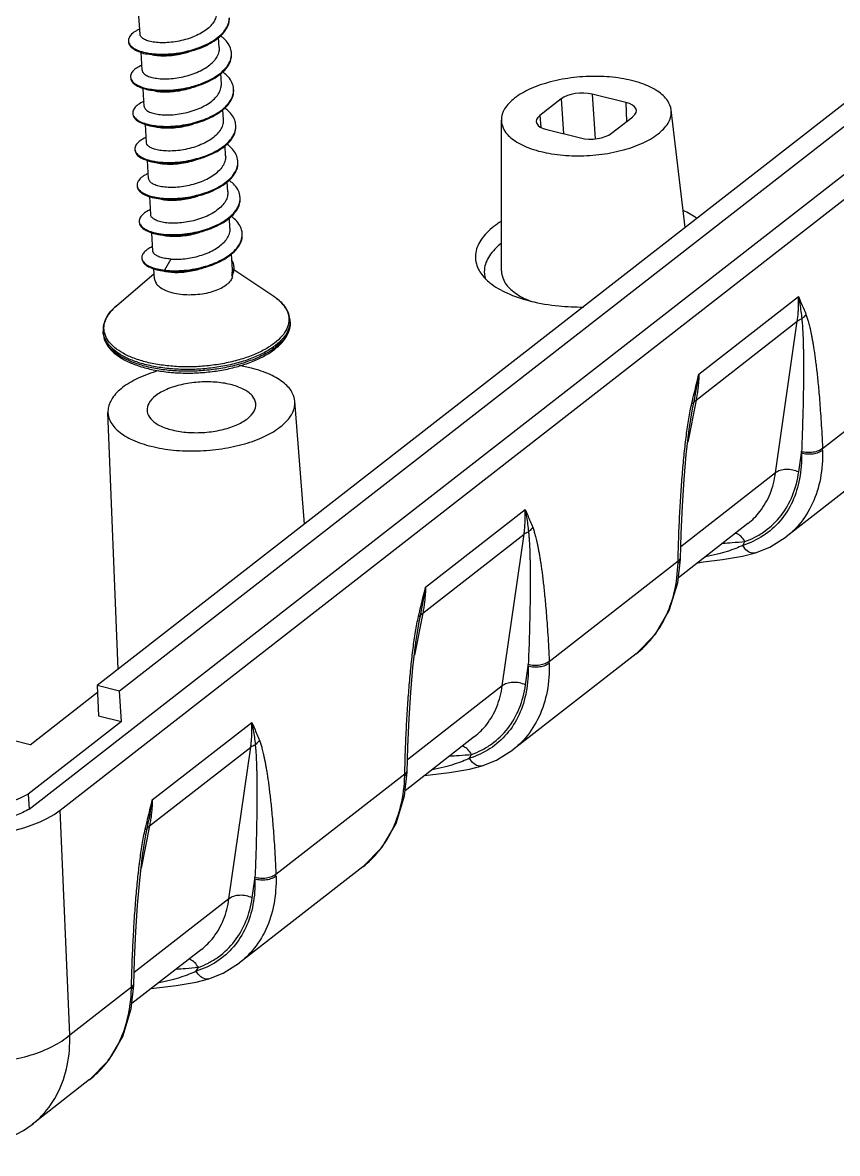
# Model space of a CAD drawing. Header units: millimetres. Extents: x 3537 to 3861, y 1181 to 1410.
# Drawn here: x 3708.49 to 3722.85, y 1181.22 to 1201.17 of the extents above; entities that cross this region are included whole.
import ezdxf

# ---------------------------------------------------------------- set-up
doc = ezdxf.new("R2010")
doc.units = ezdxf.units.MM
for name, color, linetype in [('02___PRT_ALL_AXES', 7, 'Continuous'), ('06___PRT_ALL_SURFS', 7, 'Continuous'), ('3_ALL_AXES', 7, 'Continuous')]:
    doc.layers.add(name, color=color, linetype=linetype)

# ---------------------------------------------------------------- blocks, each defined once
blk = doc.blocks.new('A$C490E14D8')
at = {"color": 7, "linetype": 'Continuous'}
for p, q in [((66.079, 10.119), (122.933, 54.447)), ((119.445, 53.802), (68.075, 13.749)), ((120.101, 53.638), (68.731, 13.586)), ((81.703, 30.999), (81.077, 30.51)), ((81.703, 30.999), (81.77, 29.972)), ((82.619, 31.137), (82.704, 29.827)), ((83.606, 30.891), (82.619, 31.137)), ((83.606, 30.891), (83.625, 30.329)), ((85.348, 27.217), (84.937, 30.672)), ((79.949, 25.942), (79.947, 30.376)), ((81.077, 30.51), (81.107, 30.163)), ((83.184, 29.986), (83.811, 30.474)), ((81.281, 30.093), (82.268, 29.848)), ((70.233, 26.287), (70.056, 25.962)), ((69.933, 25.954), (70.058, 25.935)), ((70.044, 25.933), (70.085, 25.925)), ((70.056, 25.962), (70.058, 25.935)), ((70.085, 25.931), (70.256, 25.903)), ((70.085, 25.925), (70.256, 25.903)), ((72.032, 25.813), (72.034, 25.787)), ((85.75, 22.907), (88.673, 25.187)), ((89.381, 20.721), (93.166, 23.673)), ((74.166, 18.499), (73.88, 22.107)), ((85.562, 21.883), (85.598, 22.059)), ((68.69, 14.229), (68.39, 21.781)), ((91.936, 20.945), (88.314, 18.121)), ((88.684, 20.03), (88.763, 20.581)), ((77.722, 16.648), (80.645, 18.927)), ((87.039, 17.873), (87.102, 17.987)), ((87.414, 17.652), (87.414, 17.652)), ((81.353, 14.462), (85.138, 17.414)), ((85.13, 16.769), (85.207, 17.463)), ((85.138, 17.414), (85.14, 17.465)), ((85.14, 17.465), (85.141, 17.521)), ((77.534, 15.624), (77.57, 15.8)), ((83.908, 14.685), (80.286, 11.861)), ((80.656, 13.77), (80.735, 14.321)), ((68.075, 13.749), (68.115, 12.863)), ((68.731, 13.586), (68.075, 13.749)), ((66.107, 12.014), (68.084, 13.556)), ((68.786, 12.696), (68.731, 13.586)), ((68.786, 12.696), (66.049, 10.562)), ((68.115, 12.863), (68.786, 12.696)), ((69.694, 10.389), (72.617, 12.668)), ((66.107, 12.014), (64.84, 12.329)), ((79.011, 11.614), (79.074, 11.728)), ((79.386, 11.392), (79.386, 11.392)), ((73.325, 8.203), (77.11, 11.154)), ((77.102, 10.51), (77.179, 11.204)), ((77.11, 11.154), (77.112, 11.206)), ((77.112, 11.206), (77.113, 11.262)), ((66.049, 10.562), (66.079, 10.119)), ((69.506, 9.364), (69.542, 9.54)), ((75.88, 8.426), (72.258, 5.602)), ((72.628, 7.511), (72.707, 8.062)), ((70.983, 5.355), (71.046, 5.469)), ((69.084, 4.947), (69.085, 5.002)), ((71.358, 5.133), (71.358, 5.133)), ((67.271, 3.483), (69.082, 4.895)), ((69.074, 4.25), (69.151, 4.945)), ((69.082, 4.895), (69.084, 4.947)), ((67.852, 2.167), (66.16, 0.848))]:
    blk.add_line(p, q, dxfattribs=at)
for points in [[(85.207, 17.463), (85.228, 18.214), (85.266, 19.039), (85.316, 19.811), (85.379, 20.545), (85.464, 21.278), (85.562, 21.883)], [(87.414, 17.652), (87.83, 17.818), (88.313, 18.121)], [(85.715, 17.362), (85.882, 17.386), (86.447, 17.454), (87.035, 17.553), (87.414, 17.652)], [(83.907, 14.685), (84.472, 15.258), (84.881, 15.959), (85.13, 16.769)], [(77.179, 11.203), (77.2, 11.955), (77.238, 12.779), (77.288, 13.551), (77.351, 14.286), (77.436, 15.019), (77.534, 15.624)], [(79.386, 11.392), (79.802, 11.559), (80.285, 11.861)], [(77.687, 11.103), (77.854, 11.127), (78.419, 11.195), (79.007, 11.293), (79.386, 11.392)], [(75.879, 8.425), (76.444, 8.999), (76.853, 9.699), (77.102, 10.51)], [(69.151, 4.944), (69.172, 5.695), (69.21, 6.52), (69.26, 7.292), (69.323, 8.027), (69.408, 8.759), (69.506, 9.365)], [(71.358, 5.133), (71.774, 5.299), (72.257, 5.602)], [(69.659, 4.844), (69.826, 4.867), (70.391, 4.936), (70.979, 5.034), (71.358, 5.133)], [(67.851, 2.166), (68.416, 2.739), (68.825, 3.44), (69.074, 4.25)], [(62.483, 0.123), (63.224, 0), (64.189, 0.024), (65.097, 0.253), (65.914, 0.67), (66.162, 0.849)]]:
    blk.add_lwpolyline(points, dxfattribs=at)
for centre, radius, start, end in [((69.892, 34.246), 1.929, 259.6677, 259.9143), ((69.919, 34.41), 2.096, 259.9706, 264.1083), ((70.008, 35.373), 3.055, 284.4333, 286.9288), ((71.51, 32.318), 0.51, 0.3541, 3.3129), ((69.984, 33.362), 2.108, 260.0667, 264.0798), ((70.046, 34.406), 3.153, 284.4918, 284.7022), ((70.07, 34.317), 3.06, 284.6917, 286.9084), ((71.573, 31.256), 0.51, 0.4623, 3.4408), ((70.124, 33.291), 3.097, 284.4787, 286.1706), ((70.143, 33.224), 3.028, 286.1725, 286.9014), ((70.038, 32.242), 2.049, 260.0055, 263.3286), ((70.068, 32.487), 2.296, 263.2758, 263.9962), ((70.913, 30.627), 0.957, 313.2844, 316.9417), ((71.656, 30.195), 0.49, 359.6875, 3.5112), ((70.996, 30.652), 1.31, 310.7523, 311.3817), ((71.019, 30.601), 1.278, 311.3802, 312.202), ((69.364, 29.529), 0.182, 183.7533, 191.7659), ((70.197, 32.193), 3.058, 284.453, 286.9435), ((70.221, 32.113), 2.975, 286.9517, 287.683), ((70.106, 31.212), 2.081, 259.9793, 264.1555), ((71.715, 29.136), 0.494, 0.3178, 3.3413), ((70.146, 30.009), 1.937, 259.7878, 259.9162), ((70.172, 30.168), 2.098, 259.9719, 264.1049), ((70.261, 31.129), 3.056, 284.4322, 286.9275), ((71.762, 28.074), 0.51, 0.3612, 3.3181), ((70.236, 29.121), 2.112, 260.069, 264.0757), ((70.3, 30.159), 3.15, 284.4916, 284.7939), ((70.323, 30.07), 3.058, 284.7842, 286.9079), ((71.831, 27.012), 0.504, 354.8679, 3.4681), ((70.287, 27.967), 2.018, 260.0253, 263.4289), ((70.321, 28.245), 2.299, 263.3764, 264.1345), ((70.377, 29.043), 3.093, 284.4772, 286.2642), ((70.396, 28.978), 3.026, 286.2668, 286.9012), ((71.493, 25.948), 0.555, 356.5226, 3.3599), ((71.683, 26.04), 0.412, 359.6745, 3.3265), ((71.557, 26.081), 0.546, 330.6451, 334.7922), ((71.444, 25.953), 0.604, 346.6887, 350.0365), ((71.552, 26.058), 0.553, 330.6592, 333.1506), ((71.461, 25.95), 0.587, 350.017, 356.5316), ((71.578, 26.045), 0.523, 333.1331, 337.4923), ((71.582, 26.069), 0.518, 334.8088, 337.0414), ((71.609, 26.058), 0.488, 337.0163, 341.8548), ((71.623, 26.026), 0.475, 337.4454, 344.8495), ((80.747, 26.998), 1.808, 229.9097, 231.1455), ((73.149, 24.454), 0.591, 354.9269, 358.5467), ((73.137, 24.454), 0.602, 358.5493, 3.4768), ((68.858, 24.201), 0.611, 183.4735, 188.3139), ((68.862, 24.149), 0.612, 183.4776, 199.0173), ((72.128, 25.222), 1.932, 306.432, 307.937), ((72.164, 25.089), 1.836, 307.9316, 309.6787), ((72.234, 25.003), 1.725, 309.6862, 310.7808), ((74.673, 24.451), 11.184, 347.6505, 352.0676), ((82.591, 20.885), 6.18, 357.1783, 357.6103), ((85.571, 20.571), 3.813, 1.4663, 2.267), ((79.58, 17.52), 5.559, 358.3283, 358.902), ((66.645, 18.192), 11.184, 347.6505, 352.0676), ((81.8, 17.196), 3.295, 332.2972, 333.6081), ((82.112, 16.982), 2.915, 308.0091, 320.7802), ((74.563, 14.626), 6.18, 357.1783, 357.6103), ((77.543, 14.311), 3.813, 1.4663, 2.267), ((71.552, 11.261), 5.559, 358.3283, 358.902), ((58.617, 11.932), 11.184, 347.6505, 352.0676), ((73.772, 10.937), 3.295, 332.2972, 333.6081), ((74.084, 10.722), 2.915, 308.0091, 320.7802), ((66.535, 8.366), 6.18, 357.1783, 357.6103), ((69.515, 8.052), 3.813, 1.4663, 2.267), ((63.524, 5.001), 5.559, 358.3283, 358.902), ((65.744, 4.677), 3.295, 332.2972, 333.6081), ((66.056, 4.463), 2.915, 308.0091, 320.7802)]:
    blk.add_arc(centre, radius, start, end, dxfattribs=at)
for centre, major_axis, ratio, start_param, end_param in [((82.264, 30.859), (0.663, 0.039), 0.46419, 0.977817, 2.548308), ((83.251, 30.614), (0.664, 0.04), 0.463928, 5.690029, 7.26052), ((81.637, 30.371), (0.664, 0.04), 0.463928, 2.548436, 4.118928), ((82.624, 30.125), (0.663, 0.039), 0.46419, -2.163776, -0.593284)]:
    blk.add_ellipse(centre, major_axis=major_axis, ratio=ratio, start_param=start_param, end_param=end_param, dxfattribs=at)
for points, start_tangent, end_tangent in [([(70.898, 32.45), (71.004, 32.485), (71.279, 32.598), (71.52, 32.735), (71.715, 32.891), (71.856, 33.06), (71.937, 33.239), (71.957, 33.383)], (0.956611, 0.291368), (-0.005735, 0.999984)), ([(70.905, 32.425), (71.006, 32.458), (71.281, 32.571), (71.521, 32.708), (71.716, 32.864), (71.857, 33.034), (71.939, 33.212), (71.958, 33.382)], (0.95604, 0.293236), (-0.058581, 0.998283)), ([(71.423, 33.157), (71.526, 33.294), (71.584, 33.437), (71.596, 33.567)], (0.682272, 0.731099), (-0.058467, 0.998289)), ([(69.321, 33.049), (69.225, 33), (69.087, 32.899), (69.009, 32.79), (68.993, 32.7)], (-0.91204, -0.410101), (0.048456, -0.998825)), ([(71.423, 33.157), (71.278, 33.028), (71.096, 32.913), (70.889, 32.817), (70.663, 32.741), (70.426, 32.687), (70.188, 32.656), (69.966, 32.648), (69.767, 32.662), (69.594, 32.696), (69.46, 32.748), (69.372, 32.813), (69.333, 32.885), (69.332, 32.899)], (-0.682272, -0.731099), (-0.043492, 0.999054)), ([(68.993, 32.7), (68.995, 32.68), (68.996, 32.675)], (0.048456, -0.998825), (0.192293, -0.981337)), ([(68.995, 32.674), (68.997, 32.654), (69.047, 32.549), (69.159, 32.455), (69.329, 32.377), (69.548, 32.321), (69.551, 32.321)], (0.048456, -0.998825), (0.98412, -0.177506)), ([(68.996, 32.675), (69.045, 32.575), (69.158, 32.481), (69.327, 32.404), (69.546, 32.348)], (0.192293, -0.981337), (0.983784, -0.179359)), ([(72.019, 32.348), (72.013, 32.403), (71.95, 32.577), (71.826, 32.739), (71.696, 32.85)], (-0.057845, 0.998326), (-0.809762, 0.586758)), ([(69.551, 32.321), (69.807, 32.29), (70.095, 32.288), (70.4, 32.315), (70.708, 32.372), (70.905, 32.425)], (0.98412, -0.177506), (0.95604, 0.293236)), ([(69.7, 32.293), (69.79, 32.278), (69.989, 32.264), (70.211, 32.272), (70.449, 32.303), (70.686, 32.358), (70.778, 32.385)], (0.980971, -0.194152), (0.951052, 0.309032)), ([(69.704, 32.325), (69.805, 32.317), (70.093, 32.314), (70.398, 32.341), (70.706, 32.398), (70.77, 32.414)], (0.994616, -0.103629), (0.968391, 0.249437)), ([(70.96, 31.389), (71.14, 31.45), (71.407, 31.569), (71.637, 31.711), (71.819, 31.871), (71.946, 32.044), (72.011, 32.223), (72.02, 32.321)], (0.956717, 0.29102), (-0.006232, 0.999981)), ([(70.968, 31.364), (71.141, 31.423), (71.409, 31.543), (71.638, 31.685), (71.821, 31.845), (71.947, 32.018), (72.013, 32.197), (72.021, 32.321)], (0.956069, 0.293142), (-0.057845, 0.998326)), ([(71.659, 32.506), (71.65, 32.387), (71.592, 32.237), (71.487, 32.096)], (0.058305, -0.998299), (-0.682272, -0.731099)), ([(69.385, 31.988), (69.247, 31.914), (69.124, 31.81), (69.062, 31.701), (69.056, 31.639)], (-0.91243, -0.409233), (0.055406, -0.998464)), ([(69.395, 31.838), (69.396, 31.826), (69.434, 31.753), (69.52, 31.688), (69.651, 31.637), (69.82, 31.602), (70.021, 31.587), (70.244, 31.594), (70.479, 31.624), (70.717, 31.678), (70.946, 31.754), (71.157, 31.851), (71.34, 31.966), (71.487, 32.096)], (0.043804, -0.99904), (0.682272, 0.731099)), ([(69.056, 31.639), (69.065, 31.592)], (0.055406, -0.998464), (0.297532, -0.954712)), ([(69.058, 31.613), (69.066, 31.565), (69.133, 31.462), (69.26, 31.372), (69.443, 31.3), (69.614, 31.26)], (0.055406, -0.998464), (0.984155, -0.177312)), ([(69.065, 31.592), (69.131, 31.489), (69.259, 31.399), (69.441, 31.326), (69.62, 31.285)], (0.297532, -0.954712), (0.984837, -0.173483)), ([(72.082, 31.287), (72.066, 31.387), (71.987, 31.559), (71.849, 31.717), (71.757, 31.791)], (-0.05999, 0.998199), (-0.81118, 0.584797)), ([(84.936, 30.672), (84.835, 30.937), (84.536, 31.223), (84.068, 31.45), (83.468, 31.599), (82.785, 31.659), (82.075, 31.624), (81.394, 31.497), (80.798, 31.289), (80.336, 31.017)], (-0.127018, 0.9919), (-0.788621, -0.61488)), ([(69.614, 31.26), (69.673, 31.25), (69.941, 31.226), (70.235, 31.231), (70.541, 31.265), (70.848, 31.33), (70.968, 31.364)], (0.984155, -0.177312), (0.956069, 0.293142)), ([(69.763, 31.231), (69.838, 31.219), (70.037, 31.203), (70.26, 31.21), (70.496, 31.239), (70.732, 31.292), (70.841, 31.324)], (0.981027, -0.193869), (0.951042, 0.309062)), ([(69.766, 31.264), (69.939, 31.252), (70.233, 31.257), (70.54, 31.292), (70.835, 31.354)], (0.994546, -0.104296), (0.968183, 0.250241)), ([(71.023, 30.328), (71.274, 30.417), (71.533, 30.542), (71.751, 30.69), (71.92, 30.853), (72.031, 31.028), (72.081, 31.208), (72.083, 31.26)], (0.9568, 0.290748), (-0.008036, 0.999968)), ([(71.031, 30.303), (71.275, 30.39), (71.534, 30.516), (71.753, 30.663), (71.921, 30.827), (72.033, 31.002), (72.082, 31.182), (72.084, 31.26)], (0.956085, 0.293088), (-0.05999, 0.998199)), ([(71.55, 31.035), (71.654, 31.174), (71.711, 31.319), (71.722, 31.444)], (0.682272, 0.731099), (-0.058143, 0.998308)), ([(69.449, 30.927), (69.44, 30.923), (69.274, 30.828), (69.166, 30.722), (69.12, 30.612), (69.119, 30.578)], (-0.912391, -0.409319), (0.069493, -0.997582)), ([(69.458, 30.777), (69.459, 30.765), (69.497, 30.692), (69.583, 30.627), (69.714, 30.576), (69.884, 30.541), (70.084, 30.526), (70.307, 30.533), (70.542, 30.563), (70.78, 30.617), (71.009, 30.693), (71.22, 30.79), (71.403, 30.905), (71.55, 31.035)], (0.043804, -0.99904), (0.682272, 0.731099)), ([(80.336, 31.017), (80.044, 30.701), (79.947, 30.376)], (-0.788621, -0.61488), (0.002337, -0.999997)), ([(72.145, 30.226), (72.115, 30.37), (72.021, 30.539), (71.867, 30.693), (71.82, 30.729)], (-0.061086, 0.998133), (-0.810882, 0.58521)), ([(84.552, 29.968), (84.843, 30.283), (84.94, 30.615), (84.936, 30.672)], (0.788621, 0.61488), (-0.127018, 0.9919)), ([(69.119, 30.578), (69.139, 30.504)], (0.069493, -0.997582), (0.424358, -0.905495)), ([(69.121, 30.551), (69.14, 30.477), (69.223, 30.377), (69.365, 30.291), (69.56, 30.224), (69.677, 30.198)], (0.069493, -0.997582), (0.984061, -0.177832)), ([(69.139, 30.504), (69.221, 30.404), (69.363, 30.317), (69.559, 30.25), (69.682, 30.224)], (0.424358, -0.905495), (0.984659, -0.174491)), ([(69.677, 30.198), (69.801, 30.18), (70.077, 30.163), (70.375, 30.176), (70.683, 30.218), (70.987, 30.29), (71.031, 30.303)], (0.984061, -0.177832), (0.956085, 0.293088)), ([(69.826, 30.17), (69.911, 30.156), (70.11, 30.142), (70.334, 30.149), (70.573, 30.18), (70.811, 30.235), (70.905, 30.263)], (0.980989, -0.194065), (0.951051, 0.309035)), ([(69.828, 30.203), (70.075, 30.19), (70.373, 30.202), (70.681, 30.244), (70.898, 30.292)], (0.994512, -0.104618), (0.968227, 0.250074)), ([(71.613, 29.974), (71.717, 30.114), (71.775, 30.261), (71.785, 30.383)], (0.682272, 0.731099), (-0.057961, 0.998319)), ([(79.947, 30.376), (79.947, 30.369), (80.052, 30.047), (80.351, 29.761), (80.819, 29.534), (81.419, 29.385), (82.102, 29.325), (82.813, 29.36), (83.494, 29.487), (84.089, 29.695), (84.552, 29.968)], (0.002337, -0.999997), (0.788621, 0.61488)), ([(71.57, 29.93), (71.414, 29.807), (71.226, 29.7), (71.014, 29.61), (70.787, 29.541), (70.554, 29.493), (70.326, 29.469), (70.111, 29.466), (69.919, 29.484), (69.758, 29.521), (69.635, 29.573), (69.555, 29.637), (69.522, 29.708), (69.521, 29.716)], (-0.727531, -0.686075), (-0.048422, 0.998827)), ([(71.862, 29.669), (72.017, 29.836), (72.113, 30.013), (72.146, 30.193)], (0.750312, 0.661084), (0.005618, 0.999984)), ([(71.877, 29.654), (72.018, 29.809), (72.114, 29.986), (72.148, 30.166), (72.147, 30.199)], (0.740753, 0.671778), (-0.061086, 0.998133)), ([(69.511, 29.865), (69.455, 29.839), (69.304, 29.74), (69.211, 29.633), (69.182, 29.523), (69.182, 29.517)], (-0.911884, -0.410448), (0.064088, -0.997944)), ([(71.095, 29.242), (71.126, 29.252), (71.407, 29.359), (71.657, 29.49), (71.864, 29.642)], (0.956041, 0.293232), (0.750312, 0.661084)), ([(71.124, 29.278), (71.406, 29.385), (71.655, 29.517), (71.851, 29.659)], (0.952748, 0.303762), (0.757529, 0.652802)), ([(72.208, 29.164), (72.207, 29.177), (72.16, 29.353), (72.05, 29.519), (71.885, 29.667)], (-0.058401, 0.998293), (-0.809721, 0.586815)), ([(69.184, 29.49), (69.219, 29.39), (69.316, 29.293), (69.473, 29.211), (69.681, 29.149), (69.741, 29.137)], (0.064088, -0.997944), (0.984029, -0.178007)), ([(69.186, 29.492), (69.217, 29.416), (69.315, 29.319), (69.471, 29.237), (69.679, 29.176), (69.744, 29.163)], (0.202582, -0.979265), (0.984531, -0.175209)), ([(71.848, 29.322), (71.838, 29.199), (71.781, 29.053), (71.676, 28.913)], (0.057961, -0.998319), (-0.682272, -0.731099)), ([(69.741, 29.137), (69.931, 29.112), (70.214, 29.103), (70.516, 29.122), (70.824, 29.172), (71.095, 29.242)], (0.984029, -0.178007), (0.956041, 0.293232)), ([(69.889, 29.109), (70.029, 29.089), (70.248, 29.081), (70.489, 29.097), (70.737, 29.14), (70.968, 29.202)], (0.98084, -0.194816), (0.951028, 0.309104)), ([(69.894, 29.142), (69.93, 29.139), (70.212, 29.129), (70.514, 29.149), (70.823, 29.199), (70.96, 29.231)], (0.994677, -0.103041), (0.968314, 0.249736)), ([(71.15, 28.206), (71.261, 28.242), (71.536, 28.356), (71.776, 28.493), (71.97, 28.649), (72.11, 28.819), (72.191, 28.997), (72.209, 29.138)], (0.956617, 0.291348), (-0.005661, 0.999984)), ([(71.158, 28.181), (71.263, 28.215), (71.537, 28.329), (71.777, 28.466), (71.971, 28.622), (72.112, 28.792), (72.192, 28.971), (72.21, 29.138)], (0.956041, 0.293232), (-0.058401, 0.998293)), ([(69.574, 28.804), (69.475, 28.754), (69.337, 28.653), (69.261, 28.544), (69.245, 28.456)], (-0.912063, -0.41005), (0.048191, -0.998838)), ([(69.584, 28.655), (69.585, 28.642), (69.623, 28.57), (69.71, 28.505), (69.84, 28.454), (70.01, 28.419), (70.21, 28.404), (70.433, 28.411), (70.669, 28.441), (70.906, 28.494), (71.135, 28.571), (71.346, 28.668), (71.529, 28.783), (71.676, 28.913)], (0.043804, -0.99904), (0.682272, 0.731099)), ([(72.271, 28.103), (72.265, 28.162), (72.201, 28.335), (72.076, 28.497), (71.949, 28.606)], (-0.057931, 0.998321), (-0.809912, 0.586552)), ([(69.245, 28.456), (69.248, 28.434), (69.249, 28.43)], (0.048191, -0.998838), (0.191512, -0.98149)), ([(69.247, 28.429), (69.249, 28.408), (69.301, 28.303), (69.414, 28.209), (69.584, 28.132), (69.804, 28.076)], (0.048191, -0.998838), (0.98413, -0.177448)), ([(69.249, 28.43), (69.299, 28.329), (69.412, 28.236), (69.583, 28.158), (69.802, 28.103)], (0.191512, -0.98149), (0.984158, -0.177295)), ([(71.911, 28.261), (71.901, 28.138), (71.844, 27.992), (71.739, 27.852)], (0.057961, -0.998319), (-0.682272, -0.731099)), ([(69.804, 28.076), (70.064, 28.046), (70.352, 28.044), (70.657, 28.071), (70.965, 28.129), (71.158, 28.181)], (0.98413, -0.177448), (0.956041, 0.293232)), ([(69.953, 28.048), (70.037, 28.034), (70.236, 28.02), (70.46, 28.027), (70.699, 28.058), (70.937, 28.113), (71.031, 28.141)], (0.980991, -0.194052), (0.95105, 0.309036)), ([(69.956, 28.081), (70.062, 28.072), (70.351, 28.07), (70.656, 28.098), (70.964, 28.155), (71.022, 28.17)], (0.994611, -0.103676), (0.968395, 0.249422)), ([(71.213, 27.144), (71.397, 27.207), (71.664, 27.327), (71.893, 27.47), (72.074, 27.63), (72.2, 27.803), (72.264, 27.982), (72.272, 28.077)], (0.956724, 0.290998), (-0.00635, 0.99998)), ([(71.221, 27.12), (71.398, 27.181), (71.665, 27.301), (71.894, 27.443), (72.075, 27.603), (72.201, 27.776), (72.266, 27.955), (72.273, 28.077)], (0.956071, 0.293135), (-0.057931, 0.998321)), ([(69.637, 27.743), (69.497, 27.668), (69.375, 27.564), (69.314, 27.455), (69.309, 27.395)], (-0.912451, -0.409185), (0.056392, -0.998409)), ([(71.739, 27.852), (71.593, 27.722), (71.408, 27.606), (71.194, 27.508), (70.966, 27.432), (70.73, 27.379), (70.495, 27.35), (70.272, 27.343), (70.073, 27.358), (69.903, 27.393), (69.773, 27.444), (69.687, 27.508), (69.649, 27.58), (69.647, 27.594)], (-0.682272, -0.731099), (-0.043454, 0.999055)), ([(85.685, 27.484), (85.291, 27.716)], (-0.804497, 0.593957), (-0.903272, 0.429068)), ([(69.309, 27.395), (69.318, 27.346)], (0.056392, -0.998409), (0.305866, -0.952075)), ([(69.311, 27.368), (69.32, 27.319), (69.387, 27.217), (69.515, 27.127), (69.699, 27.054), (69.867, 27.015)], (0.056392, -0.998409), (0.98415, -0.177338)), ([(69.318, 27.346), (69.385, 27.243), (69.514, 27.153), (69.697, 27.081), (69.872, 27.04)], (0.305866, -0.952075), (0.984828, -0.173534)), ([(72.335, 27.042), (72.318, 27.145), (72.238, 27.317), (72.098, 27.475), (72.009, 27.546)], (-0.060134, 0.99819), (-0.811206, 0.58476)), ([(79.939, 27.394), (79.73, 27.247)], (-0.843794, -0.536667), (-0.788621, -0.61488)), ([(69.867, 27.015), (69.93, 27.005), (70.198, 26.981), (70.492, 26.987), (70.799, 27.022), (71.105, 27.087), (71.221, 27.12)], (0.98415, -0.177338), (0.956071, 0.293135)), ([(70.016, 26.987), (70.095, 26.974), (70.295, 26.959), (70.518, 26.966), (70.753, 26.995), (70.989, 27.048), (71.094, 27.08)], (0.981011, -0.193953), (0.951044, 0.309054)), ([(70.019, 27.02), (70.196, 27.008), (70.49, 27.013), (70.797, 27.048), (71.088, 27.109)], (0.994543, -0.10433), (0.968184, 0.250239)), ([(71.275, 26.083), (71.531, 26.174), (71.789, 26.3), (72.007, 26.448), (72.174, 26.612), (72.285, 26.787), (72.333, 26.967)], (0.956802, 0.29074), (0.0899, 0.995951)), ([(71.284, 26.059), (71.532, 26.148), (71.791, 26.274), (72.008, 26.421), (72.176, 26.585), (72.287, 26.76), (72.335, 26.94), (72.336, 27.016)], (0.956084, 0.293091), (-0.060134, 0.99819)), ([(71.975, 27.2), (71.964, 27.077), (71.907, 26.931), (71.802, 26.79)], (0.057961, -0.998319), (-0.682272, -0.731099)), ([(79.73, 27.247), (79.345, 26.844), (79.188, 26.419), (79.269, 25.999), (79.315, 25.916)], (-0.788621, -0.61488), (0.524342, -0.851508)), ([(69.702, 26.657), (69.591, 26.6), (69.473, 26.51), (69.404, 26.414), (69.387, 26.324)], (-0.914591, -0.40438), (0.053815, -0.998551)), ([(70.233, 26.287), (70.432, 26.282), (70.647, 26.297), (70.869, 26.333), (71.091, 26.389), (71.303, 26.465), (71.497, 26.559), (71.665, 26.668), (71.802, 26.79)], (0.997172, -0.075152), (0.682272, 0.731099)), ([(79.953, 26.756), (79.594, 26.38), (79.447, 25.983)], (-0.788621, -0.61488), (-0.083571, -0.996502)), ([(69.387, 26.324), (69.387, 26.315), (69.39, 26.299)], (0.053815, -0.998551), (0.202159, -0.979353)), ([(69.388, 26.297), (69.389, 26.289), (69.426, 26.194), (69.516, 26.106), (69.655, 26.032), (69.838, 25.974), (69.933, 25.954)], (0.053815, -0.998551), (0.984134, -0.177425)), ([(69.39, 26.299), (69.425, 26.22), (69.514, 26.133), (69.653, 26.058), (69.836, 26), (69.938, 25.979)], (0.202159, -0.979353), (0.984719, -0.174151)), ([(70.233, 26.287), (70.059, 26.309), (69.913, 26.348), (69.803, 26.4), (69.736, 26.46), (69.711, 26.525)], (-0.997172, 0.075152), (-0.059258, 0.998243)), ([(70.058, 25.935), (70.334, 25.919), (70.632, 25.932), (70.94, 25.975), (71.245, 26.047), (71.284, 26.059)], (0.993322, -0.115374), (0.956084, 0.293091)), ([(70.086, 25.958), (70.332, 25.945), (70.631, 25.958), (70.939, 26.001), (71.15, 26.048)], (0.994762, -0.102221), (0.968231, 0.250057)), ([(70.256, 25.903), (70.454, 25.898), (70.672, 25.913), (70.898, 25.95), (71.119, 26.007), (71.157, 26.019)], (0.997172, -0.075152), (0.951061, 0.309002)), ([(72.094, 26.064), (72.092, 26.086), (72.053, 26.223), (72.034, 26.258)], (-0.058132, 0.998309), (-0.492462, 0.870334)), ([(72.073, 25.906), (72.085, 25.948), (72.095, 26.037)], (0.310874, 0.950451), (0.005579, 0.999984)), ([(72.082, 25.902), (72.086, 25.921), (72.096, 26.037)], (0.260061, 0.965592), (-0.058149, 0.998308)), ([(79.447, 25.983), (79.48, 25.702)], (-0.083571, -0.996502), (0.29581, -0.955247)), ([(79.949, 25.943), (80.015, 25.666), (80.262, 25.363), (80.676, 25.108), (80.861, 25.031)], (0.009778, -0.999952), (0.936991, -0.349354)), ([(79.315, 25.916), (79.583, 25.615)], (0.524342, -0.851508), (0.765001, -0.644029)), ([(79.613, 25.591), (80.107, 25.292), (80.807, 25.053), (81.635, 24.912), (82.36, 24.879)], (0.778713, -0.627381), (0.999992, 0.003968)), ([(73.264, 25.188), (73.398, 25.088), (73.422, 25.067)], (0.832674, -0.553764), (0.748231, -0.663438)), ([(73.739, 24.491), (73.701, 24.676), (73.61, 24.857), (73.463, 25.03), (73.264, 25.188)], (-0.059382, 0.998235), (-0.832623, 0.55384)), ([(73.422, 25.067), (73.579, 24.893)], (0.748231, -0.663438), (0.575178, -0.818028)), ([(88.641, 24.463), (88.658, 24.602), (88.669, 24.744), (88.676, 24.889), (88.677, 25.037), (88.673, 25.187)], (0.139001, 0.990292), (-0.044321, 0.999017)), ([(88.673, 25.187), (88.714, 24.968), (88.747, 24.75), (88.772, 24.533)], (0.198367, -0.980128), (0.094933, -0.995484)), ([(88.673, 25.187), (88.748, 25.015), (88.821, 24.842), (88.895, 24.663)], (0.399069, -0.916921), (0.371144, -0.928575)), ([(68.637, 24.912), (68.458, 24.732), (68.333, 24.543), (68.263, 24.352), (68.248, 24.164)], (-0.761091, -0.648646), (0.059382, -0.998235)), ([(73.284, 23.819), (72.996, 23.631), (72.647, 23.465), (72.248, 23.328), (71.811, 23.223), (71.349, 23.153), (70.876, 23.121), (70.406, 23.128), (69.954, 23.173), (69.534, 23.254), (69.157, 23.371), (68.837, 23.518), (68.582, 23.692), (68.4, 23.887), (68.297, 24.097), (68.275, 24.316), (68.336, 24.538), (68.478, 24.755), (68.637, 24.912)], (-0.788621, -0.61488), (0.761314, 0.648383)), ([(73.579, 24.893), (73.683, 24.682), (73.704, 24.463), (73.643, 24.242), (73.502, 24.025), (73.284, 23.819)], (0.575178, -0.818028), (-0.788621, -0.61488)), ([(88.895, 24.663), (88.86, 24.616), (88.819, 24.573), (88.772, 24.533)], (-0.534495, -0.845172), (-0.802882, -0.596139)), ([(88.895, 24.663), (88.915, 24.609), (88.934, 24.552), (88.953, 24.491), (88.971, 24.426), (88.99, 24.353), (89.009, 24.273), (89.029, 24.183), (89.05, 24.083), (89.071, 23.973), (89.093, 23.853), (89.114, 23.722), (89.136, 23.581), (89.158, 23.428), (89.18, 23.262), (89.202, 23.08), (89.225, 22.881), (89.247, 22.663), (89.27, 22.421), (89.294, 22.15), (89.317, 21.842), (89.34, 21.5), (89.362, 21.128), (89.381, 20.721)], (0.371215, -0.928547), (0.042245, -0.999107)), ([(73.737, 24.402), (73.676, 24.178), (73.532, 23.958), (73.312, 23.75)], (-0.08853, -0.996074), (-0.788621, -0.61488)), ([(73.742, 24.439), (73.74, 24.35), (73.679, 24.126), (73.535, 23.907), (73.315, 23.699)], (0.060517, -0.998167), (-0.788621, -0.61488)), ([(73.361, 23.697), (73.498, 23.831), (73.643, 24.032), (73.723, 24.237), (73.742, 24.439)], (0.757167, 0.653221), (-0.059382, 0.998235)), ([(88.641, 24.463), (88.7, 24.502), (88.772, 24.533)], (0.764663, 0.64443), (0.948049, 0.318123)), ([(88.772, 24.533), (88.778, 24.474), (88.784, 24.413), (88.789, 24.349), (88.794, 24.28), (88.798, 24.205), (88.803, 24.122), (88.807, 24.03), (88.811, 23.928), (88.814, 23.816), (88.817, 23.695), (88.819, 23.563), (88.821, 23.422), (88.822, 23.269), (88.823, 23.104), (88.822, 22.923), (88.821, 22.727), (88.819, 22.513), (88.815, 22.276), (88.81, 22.01), (88.802, 21.71), (88.793, 21.379), (88.781, 21.019), (88.765, 20.627)], (0.117935, -0.993021), (-0.041667, -0.999132)), ([(68.251, 24.112), (68.302, 23.892), (68.429, 23.679), (68.633, 23.482), (68.907, 23.309), (69.239, 23.167), (69.619, 23.057), (70.036, 22.982), (70.48, 22.943), (70.937, 22.941), (71.396, 22.976), (71.844, 23.046), (72.268, 23.15), (72.659, 23.286), (73.003, 23.451), (73.292, 23.641)], (0.059382, -0.998235), (0.788621, 0.61488)), ([(73.312, 23.75), (73.021, 23.56), (72.669, 23.393), (72.265, 23.254), (71.824, 23.148), (71.356, 23.077), (70.878, 23.045), (70.403, 23.052), (69.947, 23.097), (69.522, 23.18), (69.141, 23.297), (68.817, 23.446), (68.56, 23.622), (68.376, 23.819), (68.271, 24.031), (68.254, 24.113)], (-0.788621, -0.61488), (-0.144545, 0.989498)), ([(73.275, 23.668), (73.024, 23.508), (72.672, 23.341), (72.269, 23.202), (71.827, 23.096), (71.359, 23.026), (70.881, 22.993), (70.407, 23), (69.95, 23.045), (69.525, 23.128), (69.145, 23.245), (68.821, 23.394), (68.563, 23.57), (68.379, 23.767), (68.284, 23.95)], (-0.804498, -0.593955), (-0.325368, 0.945587)), ([(69.883, 23.011), (69.864, 23.005), (69.277, 22.786), (68.817, 22.509)], (-0.961674, -0.274194), (-0.788621, -0.61488)), ([(73.879, 22.107), (73.816, 22.336), (73.57, 22.638), (73.158, 22.891), (72.608, 23.08), (72.238, 23.154)], (-0.086813, 0.996225), (-0.987864, 0.155322)), ([(72.733, 22.027), (72.731, 22.053), (72.622, 22.275), (72.367, 22.463), (71.992, 22.6), (71.534, 22.671), (71.036, 22.67), (70.548, 22.596), (70.118, 22.458), (69.787, 22.268)], (-0.048524, 0.998822), (-0.788621, -0.61488)), ([(85.542, 22.049), (85.611, 22.338), (85.68, 22.624), (85.75, 22.907)], (0.227461, 0.973787), (0.239737, 0.970838)), ([(85.75, 22.907), (85.744, 22.751), (85.732, 22.596), (85.716, 22.443), (85.694, 22.292), (85.667, 22.144)], (-0.023311, -0.999728), (-0.197234, -0.980356)), ([(68.817, 22.509), (68.516, 22.192), (68.392, 21.858), (68.391, 21.781)], (-0.788621, -0.61488), (0.048766, -0.99881)), ([(69.787, 22.268), (69.588, 22.045), (69.539, 21.837)], (-0.788621, -0.61488), (0.048524, -0.998822)), ([(72.485, 21.597), (72.684, 21.819), (72.733, 22.027)], (0.788621, 0.61488), (-0.048524, 0.998822)), ([(73.454, 21.355), (73.756, 21.672), (73.88, 22.006), (73.879, 22.107)], (0.788621, 0.61488), (-0.086813, 0.996225)), ([(85.454, 21.595), (85.542, 22.049)], (0.162022, 0.986787), (0.229449, 0.973321)), ([(85.542, 22.049), (85.569, 22.05), (85.588, 22.054), (85.598, 22.059)], (0.999952, -0.009764), (0.674483, 0.738291)), ([(85.598, 22.059), (85.624, 22.104), (85.667, 22.144)], (0.337326, 0.941388), (0.813458, 0.581623)), ([(68.391, 21.781), (68.456, 21.529), (68.702, 21.227), (69.114, 20.973), (69.664, 20.785), (70.314, 20.674), (71.021, 20.65), (71.735, 20.713), (72.408, 20.859), (72.995, 21.078), (73.454, 21.355)], (0.048766, -0.99881), (0.788621, 0.61488)), ([(69.539, 21.837), (69.541, 21.811), (69.65, 21.589), (69.905, 21.401), (70.28, 21.265), (70.738, 21.194), (71.236, 21.195), (71.724, 21.268), (72.154, 21.407), (72.485, 21.597)], (0.048524, -0.998822), (0.788621, 0.61488)), ([(85.141, 17.521), (85.159, 18.133), (85.189, 18.807), (85.226, 19.437), (85.27, 20.025), (85.322, 20.58), (85.382, 21.104), (85.454, 21.595)], (0.023706, 0.999719), (0.162022, 0.986787)), ([(89.383, 20.668), (89.318, 19.839), (89.082, 19.098), (88.685, 18.476), (88.314, 18.121)], (0.025815, -0.999667), (-0.788363, -0.615211)), ([(89.383, 20.668), (89.262, 20.598), (89.102, 20.557), (88.927, 20.551), (88.763, 20.581)], (-0.758122, -0.652112), (-0.954301, 0.298847)), ([(89.381, 20.721), (89.261, 20.651), (89.102, 20.609), (88.928, 20.6), (88.765, 20.627)], (-0.756589, -0.653891), (-0.959517, 0.281651)), ([(88.763, 20.581), (88.707, 19.83), (88.495, 19.156), (88.135, 18.591), (87.643, 18.158), (87.039, 17.873)], (0.02859, -0.999591), (-0.953754, -0.300589)), ([(80.613, 18.203), (80.63, 18.343), (80.641, 18.485), (80.648, 18.63), (80.649, 18.777), (80.645, 18.927)], (0.139001, 0.990292), (-0.044321, 0.999017)), ([(80.645, 18.927), (80.686, 18.708), (80.719, 18.491), (80.744, 18.274)], (0.198367, -0.980128), (0.094933, -0.995484)), ([(80.645, 18.927), (80.72, 18.756), (80.793, 18.582), (80.867, 18.404)], (0.399069, -0.916921), (0.371144, -0.928575)), ([(80.867, 18.404), (80.832, 18.357), (80.791, 18.313), (80.744, 18.274)], (-0.534495, -0.845172), (-0.802882, -0.596139)), ([(80.867, 18.404), (80.887, 18.349), (80.906, 18.292), (80.925, 18.232), (80.943, 18.166), (80.962, 18.094), (80.981, 18.013), (81.001, 17.924), (81.022, 17.824), (81.043, 17.714), (81.065, 17.593), (81.086, 17.463), (81.108, 17.322), (81.13, 17.169), (81.152, 17.002), (81.174, 16.82), (81.197, 16.622), (81.219, 16.404), (81.242, 16.162), (81.266, 15.89), (81.289, 15.582), (81.312, 15.241), (81.334, 14.869), (81.353, 14.462)], (0.371215, -0.928547), (0.042245, -0.999107)), ([(80.613, 18.203), (80.672, 18.243), (80.744, 18.274)], (0.764663, 0.64443), (0.948049, 0.318123)), ([(80.744, 18.274), (80.75, 18.214), (80.756, 18.154), (80.761, 18.09), (80.766, 18.021), (80.77, 17.946), (80.775, 17.863), (80.779, 17.77), (80.783, 17.669), (80.786, 17.557), (80.789, 17.435), (80.791, 17.304), (80.793, 17.163), (80.794, 17.01), (80.795, 16.844), (80.794, 16.664), (80.793, 16.468), (80.791, 16.254), (80.787, 16.016), (80.782, 15.751), (80.774, 15.451), (80.765, 15.12), (80.753, 14.76), (80.737, 14.368)], (0.117935, -0.993021), (-0.041667, -0.999132)), ([(87.039, 17.873), (86.833, 17.783), (86.589, 17.696), (86.297, 17.613), (85.948, 17.532), (85.926, 17.527)], (-0.899692, -0.436525), (-0.977856, -0.20928)), ([(87.414, 17.652), (87.332, 17.643), (87.172, 17.711), (87.039, 17.873)], (-0.956047, -0.293214), (-0.478231, 0.878234)), ([(84.751, 15.731), (85.024, 16.491), (85.137, 17.358)], (0.444519, 0.895769), (0.029782, 0.999556)), ([(85.137, 17.358), (85.2, 17.431), (85.205, 17.463)], (0.819529, 0.573037), (0.013621, 0.999907)), ([(85.138, 17.414), (85.201, 17.486)], (0.821067, 0.570832), (0.329987, 0.943985)), ([(85.201, 17.486), (85.207, 17.519)], (0.329987, 0.943985), (0.006375, 0.99998)), ([(77.514, 15.79), (77.583, 16.079), (77.652, 16.365), (77.722, 16.648)], (0.227461, 0.973787), (0.239737, 0.970838)), ([(77.722, 16.648), (77.716, 16.491), (77.704, 16.336), (77.688, 16.184), (77.666, 16.033), (77.639, 15.884)], (-0.023311, -0.999728), (-0.197234, -0.980356)), ([(77.426, 15.336), (77.514, 15.79)], (0.162022, 0.986787), (0.229449, 0.973321)), ([(77.514, 15.79), (77.541, 15.791), (77.56, 15.794), (77.57, 15.8)], (0.999952, -0.009764), (0.674483, 0.738291)), ([(77.57, 15.8), (77.596, 15.845), (77.639, 15.884)], (0.337326, 0.941388), (0.813458, 0.581623)), ([(84.37, 15.139), (84.717, 15.664)], (0.632502, 0.774559), (0.464907, 0.88536)), ([(77.113, 11.262), (77.131, 11.874), (77.161, 12.547), (77.198, 13.177), (77.242, 13.766), (77.294, 14.32), (77.354, 14.844), (77.426, 15.336)], (0.023706, 0.999719), (0.162022, 0.986787)), ([(80.735, 14.321), (80.679, 13.571), (80.467, 12.897), (80.107, 12.332), (79.615, 11.898), (79.011, 11.614)], (0.02859, -0.999591), (-0.953754, -0.300589)), ([(81.355, 14.409), (81.29, 13.579), (81.054, 12.838), (80.657, 12.217), (80.286, 11.862)], (0.025815, -0.999667), (-0.788363, -0.615211)), ([(81.355, 14.409), (81.234, 14.339), (81.074, 14.298), (80.899, 14.292), (80.735, 14.321)], (-0.758122, -0.652112), (-0.954301, 0.298847)), ([(81.353, 14.462), (81.233, 14.392), (81.074, 14.349), (80.9, 14.341), (80.737, 14.368)], (-0.756589, -0.653891), (-0.959517, 0.281651)), ([(72.585, 11.944), (72.602, 12.083), (72.613, 12.226), (72.62, 12.37), (72.621, 12.518), (72.617, 12.668)], (0.139001, 0.990292), (-0.044321, 0.999017)), ([(72.617, 12.668), (72.658, 12.449), (72.691, 12.232), (72.716, 12.014)], (0.198367, -0.980128), (0.094933, -0.995484)), ([(72.617, 12.668), (72.692, 12.497), (72.765, 12.323), (72.839, 12.145)], (0.399069, -0.916921), (0.371144, -0.928575)), ([(72.585, 11.944), (72.644, 11.984), (72.716, 12.014)], (0.764663, 0.64443), (0.948049, 0.318123)), ([(72.716, 12.014), (72.722, 11.955), (72.728, 11.894), (72.733, 11.83), (72.738, 11.762), (72.742, 11.687), (72.747, 11.603), (72.751, 11.511), (72.755, 11.409), (72.758, 11.297), (72.761, 11.176), (72.763, 11.045), (72.765, 10.903), (72.766, 10.751), (72.767, 10.585), (72.766, 10.405), (72.765, 10.209), (72.763, 9.994), (72.759, 9.757), (72.754, 9.491), (72.747, 9.192), (72.737, 8.86), (72.725, 8.5), (72.709, 8.109)], (0.117935, -0.993021), (-0.041667, -0.999132)), ([(72.839, 12.145), (72.804, 12.098), (72.763, 12.054), (72.716, 12.014)], (-0.534495, -0.845172), (-0.802882, -0.596139)), ([(72.839, 12.145), (72.859, 12.09), (72.878, 12.033), (72.897, 11.973), (72.915, 11.907), (72.934, 11.835), (72.954, 11.754), (72.974, 11.664), (72.994, 11.565), (73.015, 11.454), (73.037, 11.334), (73.058, 11.204), (73.08, 11.063), (73.102, 10.91), (73.124, 10.743), (73.146, 10.561), (73.169, 10.362), (73.191, 10.145), (73.214, 9.903), (73.238, 9.631), (73.261, 9.323), (73.284, 8.982), (73.306, 8.609), (73.325, 8.203)], (0.371215, -0.928547), (0.042245, -0.999107)), ([(79.011, 11.614), (78.805, 11.523), (78.561, 11.436), (78.269, 11.353), (77.92, 11.272), (77.898, 11.267)], (-0.899692, -0.436525), (-0.977856, -0.20928)), ([(79.386, 11.393), (79.304, 11.384), (79.144, 11.452), (79.011, 11.614)], (-0.956047, -0.293214), (-0.478231, 0.878234)), ([(76.723, 9.472), (76.996, 10.231), (77.109, 11.099)], (0.444519, 0.895769), (0.029782, 0.999556)), ([(77.109, 11.099), (77.172, 11.172), (77.178, 11.204)], (0.819529, 0.573037), (0.013621, 0.999907)), ([(77.11, 11.154), (77.173, 11.226)], (0.821067, 0.570832), (0.329987, 0.943985)), ([(77.173, 11.226), (77.179, 11.26)], (0.329987, 0.943985), (0.006375, 0.99998)), ([(66.049, 10.562), (65.808, 10.442), (65.533, 10.339), (65.232, 10.256), (64.911, 10.195), (64.578, 10.158), (64.243, 10.145), (63.912, 10.156), (63.594, 10.192)], (-0.86704, -0.498238), (-0.988204, 0.153142)), ([(69.486, 9.531), (69.555, 9.82), (69.624, 10.105), (69.694, 10.389)], (0.227461, 0.973787), (0.239737, 0.970838)), ([(69.694, 10.389), (69.688, 10.232), (69.676, 10.077), (69.66, 9.924), (69.638, 9.774), (69.611, 9.625)], (-0.023311, -0.999728), (-0.197234, -0.980356)), ([(66.079, 10.119), (65.701, 9.944), (65.207, 9.8), (64.661, 9.718), (64.103, 9.703), (63.618, 9.748)], (-0.866976, -0.49835), (-0.988191, 0.153228)), ([(69.398, 9.077), (69.486, 9.531)], (0.162022, 0.986787), (0.229449, 0.973321)), ([(69.486, 9.531), (69.513, 9.532), (69.532, 9.535), (69.542, 9.54)], (0.999952, -0.009764), (0.674483, 0.738291)), ([(69.542, 9.54), (69.568, 9.586), (69.611, 9.625)], (0.337326, 0.941388), (0.813458, 0.581623)), ([(76.343, 8.879), (76.689, 9.405)], (0.632502, 0.774559), (0.464907, 0.88536)), ([(69.085, 5.002), (69.103, 5.614), (69.133, 6.288), (69.17, 6.918), (69.214, 7.507), (69.266, 8.061), (69.326, 8.585), (69.398, 9.077)], (0.023706, 0.999719), (0.162022, 0.986787)), ([(72.707, 8.062), (72.651, 7.311), (72.439, 6.638), (72.079, 6.072), (71.587, 5.639), (70.983, 5.355)], (0.02859, -0.999591), (-0.953754, -0.300589)), ([(73.327, 8.149), (73.262, 7.32), (73.026, 6.579), (72.629, 5.957), (72.258, 5.602)], (0.025815, -0.999667), (-0.788363, -0.615211)), ([(73.327, 8.149), (73.206, 8.08), (73.046, 8.038), (72.871, 8.032), (72.707, 8.062)], (-0.758122, -0.652112), (-0.954301, 0.298847)), ([(73.325, 8.203), (73.205, 8.132), (73.046, 8.09), (72.872, 8.082), (72.709, 8.109)], (-0.756589, -0.653891), (-0.959517, 0.281651)), ([(70.983, 5.355), (70.777, 5.264), (70.533, 5.177), (70.241, 5.094), (69.892, 5.013), (69.87, 5.008)], (-0.899692, -0.436525), (-0.977856, -0.20928)), ([(71.358, 5.134), (71.276, 5.124), (71.116, 5.193), (70.983, 5.355)], (-0.956047, -0.293214), (-0.478231, 0.878234)), ([(69.145, 4.967), (69.151, 5)], (0.329987, 0.943985), (0.006375, 0.99998)), ([(68.695, 3.213), (68.968, 3.972), (69.081, 4.839)], (0.444519, 0.895769), (0.029782, 0.999556)), ([(69.081, 4.839), (69.144, 4.913), (69.15, 4.945)], (0.819529, 0.573037), (0.013621, 0.999907)), ([(69.082, 4.895), (69.145, 4.967)], (0.821067, 0.570832), (0.329987, 0.943985)), ([(63.142, 2.861), (63.852, 2.711), (64.622, 2.665), (65.4, 2.727), (66.133, 2.893), (66.771, 3.151), (67.271, 3.483)], (0.957636, -0.287982), (0.756059, 0.654504)), ([(66.162, 0.849), (66.467, 1.129), (66.921, 1.786), (67.193, 2.584), (67.271, 3.483)], (0.788124, 0.615516), (-0.022634, 0.999744)), ([(68.315, 2.62), (68.661, 3.146)], (0.632502, 0.774559), (0.464907, 0.88536))]:
    blk.add_spline(points, degree=3, dxfattribs=dict(at, start_tangent=start_tangent, end_tangent=end_tangent))
at = {"layer": '02___PRT_ALL_AXES', "color": 7, "linetype": 'Continuous'}
for p, q in [((66.988, 10.091), (123.456, 54.118)), ((67.271, 3.483), (66.988, 10.091))]:
    blk.add_line(p, q, dxfattribs=at)
blk.add_ellipse((64.46, 10.724), major_axis=(2.995, 0.176), ratio=0.465239, start_param=-2.161849, end_param=-0.593792, dxfattribs=at)
at = {"layer": '06___PRT_ALL_SURFS', "color": 7, "linetype": 'Continuous'}
for p, q in [((85.667, 22.144), (88.641, 24.463)), ((88.002, 20.001), (88.641, 24.463)), ((85.667, 22.144), (85.421, 20.905)), ((88.002, 20.001), (85.217, 17.83)), ((87.191, 18.513), (85.147, 16.919)), ((77.639, 15.884), (80.613, 18.203)), ((79.974, 13.742), (80.613, 18.203)), ((77.639, 15.884), (77.393, 14.646)), ((79.974, 13.742), (77.189, 11.571)), ((79.163, 12.254), (77.119, 10.66)), ((69.611, 9.625), (72.585, 11.944)), ((71.946, 7.483), (72.585, 11.944)), ((69.611, 9.625), (69.365, 8.386)), ((71.946, 7.483), (69.161, 5.312)), ((71.135, 5.994), (69.091, 4.401))]:
    blk.add_line(p, q, dxfattribs=at)
for centre in [(86.284, 20.283), (78.256, 14.024), (70.228, 7.765)]:
    blk.add_arc(centre, 2.438, 289.6094, 297.1455, dxfattribs=at)
for points, start_tangent, end_tangent in [([(87.191, 18.513), (87.544, 18.869), (87.841, 19.389), (88.002, 20.001)], (0.787774, 0.615965), (0.138365, 0.990381)), ([(87.396, 18.114), (87.692, 18.295), (88.165, 18.752), (88.501, 19.34), (88.684, 20.03)], (0.889683, 0.456578), (0.141983, 0.989869)), ([(88.684, 20.03), (88.505, 20.088), (88.312, 20.103), (88.136, 20.073), (88.002, 20.001)], (-0.902971, 0.429701), (-0.764663, -0.64443)), ([(86.449, 17.936), (86.726, 17.956), (87.102, 17.987)], (0.997221, 0.074496), (0.994552, 0.104239)), ([(87.102, 17.987), (86.992, 18.13), (86.859, 18.218), (86.822, 18.231)], (-0.496631, 0.867962), (-0.963243, 0.268631)), ([(79.163, 12.254), (79.516, 12.609), (79.813, 13.13), (79.974, 13.742)], (0.787774, 0.615965), (0.138365, 0.990381)), ([(79.368, 11.855), (79.664, 12.036), (80.137, 12.493), (80.473, 13.081), (80.656, 13.77)], (0.889683, 0.456578), (0.141983, 0.989869)), ([(80.656, 13.77), (80.477, 13.829), (80.284, 13.844), (80.108, 13.814), (79.974, 13.742)], (-0.902971, 0.429701), (-0.764663, -0.64443)), ([(79.074, 11.728), (78.964, 11.87), (78.831, 11.959), (78.794, 11.972)], (-0.496631, 0.867962), (-0.963243, 0.268631)), ([(78.421, 11.677), (78.698, 11.696), (79.074, 11.728)], (0.997221, 0.074496), (0.994552, 0.104239)), ([(71.135, 5.994), (71.488, 6.35), (71.785, 6.87), (71.946, 7.483)], (0.787774, 0.615965), (0.138365, 0.990381)), ([(71.34, 5.596), (71.636, 5.777), (72.109, 6.234), (72.445, 6.822), (72.628, 7.511)], (0.889683, 0.456578), (0.141983, 0.989869)), ([(72.628, 7.511), (72.449, 7.569), (72.256, 7.585), (72.08, 7.554), (71.946, 7.483)], (-0.902971, 0.429701), (-0.764663, -0.64443)), ([(71.046, 5.469), (70.936, 5.611), (70.803, 5.699), (70.766, 5.712)], (-0.496631, 0.867962), (-0.963243, 0.268631)), ([(70.393, 5.417), (70.67, 5.437), (71.046, 5.469)], (0.997221, 0.074496), (0.994552, 0.104239))]:
    blk.add_spline(points, degree=3, dxfattribs=dict(at, start_tangent=start_tangent, end_tangent=end_tangent))
at = {"layer": '3_ALL_AXES', "color": 7, "linetype": 'Continuous'}
for p, q in [((69.332, 32.9), (69.3, 33.432)), ((71.659, 32.506), (71.641, 32.804)), ((69.395, 31.838), (69.363, 32.369)), ((71.722, 31.444), (71.704, 31.743)), ((69.458, 30.777), (69.426, 31.306)), ((71.785, 30.383), (71.768, 30.678)), ((69.521, 29.716), (69.489, 30.248)), ((71.848, 29.322), (71.831, 29.618)), ((69.584, 28.655), (69.552, 29.187)), ((71.912, 28.261), (71.894, 28.56)), ((69.647, 27.594), (69.616, 28.124)), ((71.975, 27.2), (71.957, 27.498)), ((69.711, 26.525), (69.679, 27.062)), ((72.047, 25.98), (72.02, 26.433)), ((69.759, 25.71), (69.742, 26.004)), ((73.264, 25.188), (72.09, 25.968)), ((68.637, 24.912), (69.75, 25.861)), ((73.742, 24.439), (73.739, 24.491)), ((68.251, 24.112), (68.248, 24.164))]:
    blk.add_line(p, q, dxfattribs=at)
blk.add_arc((71.79, 25.832), 0.265, 346.3013, 1.63, dxfattribs=at)
for points, start_tangent, end_tangent in [([(69.759, 25.71), (69.765, 25.668), (69.821, 25.554), (69.932, 25.451), (70.091, 25.364), (70.292, 25.299), (70.523, 25.257), (70.773, 25.242), (71.03, 25.253), (71.281, 25.291), (71.514, 25.353), (71.715, 25.437), (71.877, 25.537)], (0.055472, -0.99846), (0.788621, 0.61488)), ([(72.048, 25.77), (71.989, 25.65), (71.877, 25.537)], (-0.236868, -0.971542), (-0.788621, -0.61488))]:
    blk.add_spline(points, degree=3, dxfattribs=dict(at, start_tangent=start_tangent, end_tangent=end_tangent))

msp = doc.modelspace()

# ---------------------------------------------------------------- block references
at = {"xscale": 0.6, "yscale": 0.6, "zscale": 0.6}
msp.add_blockref('A$C490E14D8', (3668.963, 1181.222), dxfattribs=at)

doc.saveas('drawing.dxf')
